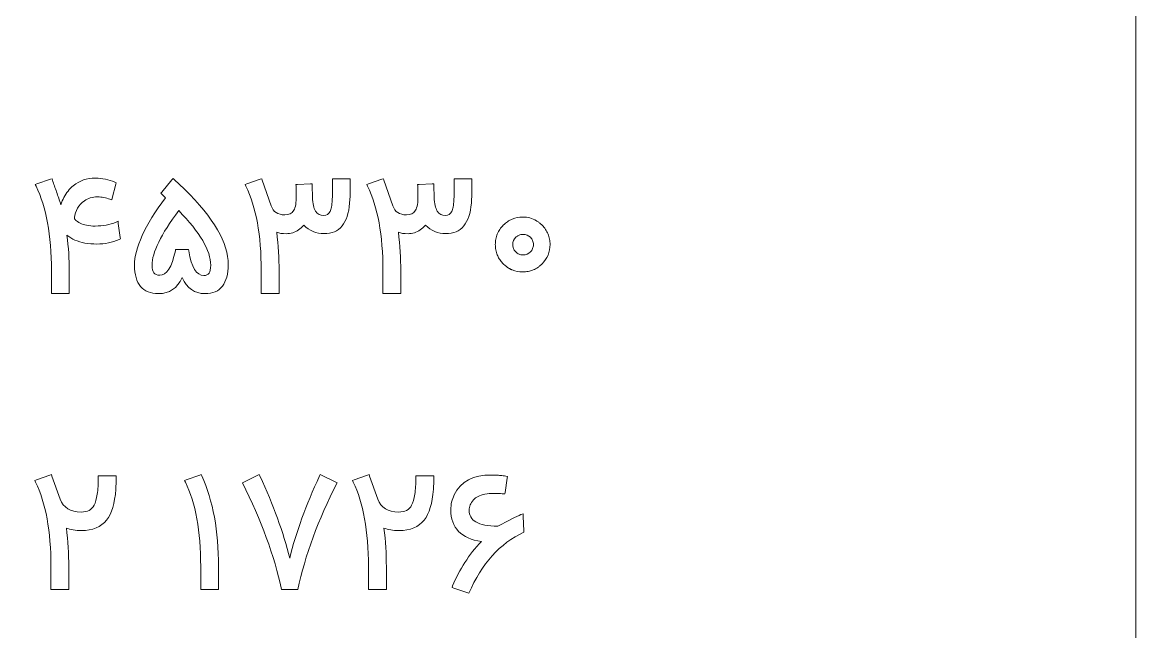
# Model space of a CAD drawing. Header units: millimetres. Extents: x -33 to 258, y -95 to 44.
# Drawn here: x 42.6 to 105.7, y -60.1 to -25.5 of the extents above; entities that cross this region are included whole.
import ezdxf

# ---------------------------------------------------------------- set-up
doc = ezdxf.new("R2010")
doc.units = ezdxf.units.MM
doc.header["$MEASUREMENT"] = 0
doc.layers.add('Layer 1', color=7, linetype='Continuous')

msp = doc.modelspace()

# ---------------------------------------------------------------- linework, layer by layer
at = {"layer": 'Layer 1', "color": 250, "lineweight": 18}
msp.add_open_spline([(-33.0567, -94.6882), (-33.0567, -94.6882), (105.7495, -94.6882), (105.7495, -94.6882), (105.7495, -94.6882), (105.7495, 44.118), (105.7495, 44.118), (105.7495, 44.118), (-33.0567, 44.118), (-33.0567, 44.118), (-33.0567, 44.118), (-33.0567, -94.6882), (-33.0567, -94.6882)], degree=3, knots=[0, 0, 0, 0, 0.25, 0.25, 0.25, 0.5, 0.5, 0.5, 0.75, 0.75, 0.75, 1, 1, 1, 1], dxfattribs=at)
at = {"layer": 'Layer 1', "color": 250, "lineweight": 9}
for points, knots in [([(47.8559, -34.6679), (47.8559, -34.6679), (47.6568, -35.469), (47.6568, -35.469), (47.6568, -35.469), (47.6299, -35.5717), (47.6299, -35.5717), (47.6299, -35.5717), (47.532, -35.5338), (47.532, -35.5338), (47.3045, -35.4421), (47.0675, -35.3947), (46.8241, -35.3947), (46.5287, -35.3947), (46.279, -35.4674), (46.0784, -35.6128), (45.7434, -35.8656), (45.5538, -36.1848), (45.5143, -36.5703), (45.508, -36.6114), (45.5301, -36.6588), (45.5791, -36.7141), (45.6312, -36.7694), (45.7181, -36.8294), (45.8382, -36.8942), (45.9377, -36.9448), (46.0594, -36.9827), (46.2048, -37.0111), (46.3485, -37.038), (46.5144, -37.0522), (46.6993, -37.0522), (46.9094, -37.0522), (47.1133, -37.0332), (47.3108, -36.9969), (47.5083, -36.9606), (47.6979, -36.9037), (47.8796, -36.831), (47.8796, -36.831), (47.9902, -36.7836), (47.9902, -36.7836), (47.9902, -36.7836), (48.0044, -36.9037), (48.0044, -36.9037), (48.0044, -36.9037), (48.1119, -37.7095), (48.1119, -37.7095), (48.1119, -37.7095), (48.1198, -37.779), (48.1198, -37.779), (48.1198, -37.779), (48.0597, -37.8075), (48.0597, -37.8075), (47.6615, -37.9828), (47.2397, -38.0713), (46.7925, -38.0713), (46.5476, -38.0713), (46.3217, -38.0524), (46.1115, -38.016), (45.9045, -37.9781), (45.7149, -37.9228), (45.5427, -37.8485), (45.3721, -37.7711), (45.2204, -37.6779), (45.0877, -37.5657), (45.1777, -38.2609), (45.2236, -38.9403), (45.2236, -39.6071), (45.2236, -39.6071), (45.2236, -40.7969), (45.2236, -40.7969), (45.2236, -40.7969), (45.2236, -40.8901), (45.2236, -40.8901), (45.2236, -40.8901), (45.1303, -40.8901), (45.1303, -40.8901), (45.1303, -40.8901), (44.3008, -40.8901), (44.3008, -40.8901), (44.3008, -40.8901), (44.2092, -40.8901), (44.2092, -40.8901), (44.2092, -40.8901), (44.2092, -40.7969), (44.2092, -40.7969), (44.2092, -40.7969), (44.2092, -39.5945), (44.2092, -39.5945), (44.2092, -37.5689), (43.9184, -35.9699), (43.3386, -34.7928), (43.3386, -34.7928), (43.2928, -34.7011), (43.2928, -34.7011), (43.2928, -34.7011), (43.3891, -34.6632), (43.3891, -34.6632), (43.3891, -34.6632), (44.1539, -34.3946), (44.1539, -34.3946), (44.1539, -34.3946), (44.2408, -34.363), (44.2408, -34.363), (44.2408, -34.363), (44.2692, -34.4515), (44.2692, -34.4515), (44.3435, -34.66), (44.4193, -34.8828), (44.4983, -35.1151), (44.5773, -35.3489), (44.6595, -35.5891), (44.7464, -35.8403), (44.7922, -35.6918), (44.8491, -35.5527), (44.917, -35.4232), (44.985, -35.2936), (45.064, -35.1751), (45.154, -35.0661), (45.2425, -34.9555), (45.3421, -34.8544), (45.4495, -34.7659), (45.8018, -34.472), (46.2206, -34.3266), (46.7088, -34.3298), (47.0943, -34.3298), (47.4593, -34.4072), (47.8053, -34.5621), (47.8053, -34.5621), (47.8748, -34.5937), (47.8748, -34.5937), (47.8748, -34.5937), (47.8559, -34.6679), (47.8559, -34.6679)], [0, 0, 0, 0, 0.0227273, 0.0227273, 0.0227273, 0.0454545, 0.0454545, 0.0454545, 0.0681818, 0.0681818, 0.0681818, 0.0909091, 0.0909091, 0.0909091, 0.1136364, 0.1136364, 0.1136364, 0.1363636, 0.1363636, 0.1363636, 0.1590909, 0.1590909, 0.1590909, 0.1818182, 0.1818182, 0.1818182, 0.2045455, 0.2045455, 0.2045455, 0.2272727, 0.2272727, 0.2272727, 0.25, 0.25, 0.25, 0.2727273, 0.2727273, 0.2727273, 0.2954545, 0.2954545, 0.2954545, 0.3181818, 0.3181818, 0.3181818, 0.3409091, 0.3409091, 0.3409091, 0.3636364, 0.3636364, 0.3636364, 0.3863636, 0.3863636, 0.3863636, 0.4090909, 0.4090909, 0.4090909, 0.4318182, 0.4318182, 0.4318182, 0.4545455, 0.4545455, 0.4545455, 0.4772727, 0.4772727, 0.4772727, 0.5, 0.5, 0.5, 0.5227273, 0.5227273, 0.5227273, 0.5454545, 0.5454545, 0.5454545, 0.5681818, 0.5681818, 0.5681818, 0.5909091, 0.5909091, 0.5909091, 0.6136364, 0.6136364, 0.6136364, 0.6363636, 0.6363636, 0.6363636, 0.6590909, 0.6590909, 0.6590909, 0.6818182, 0.6818182, 0.6818182, 0.7045455, 0.7045455, 0.7045455, 0.7272727, 0.7272727, 0.7272727, 0.75, 0.75, 0.75, 0.7727273, 0.7727273, 0.7727273, 0.7954545, 0.7954545, 0.7954545, 0.8181818, 0.8181818, 0.8181818, 0.8409091, 0.8409091, 0.8409091, 0.8636364, 0.8636364, 0.8636364, 0.8863636, 0.8863636, 0.8863636, 0.9090909, 0.9090909, 0.9090909, 0.9318182, 0.9318182, 0.9318182, 0.9545455, 0.9545455, 0.9545455, 0.9772727, 0.9772727, 0.9772727, 1, 1, 1, 1]), ([(50.2828, -40.8901), (49.8356, -40.8901), (49.4975, -40.7526), (49.2684, -40.4777), (49.0377, -40.2028), (48.9224, -39.8046), (48.9224, -39.2832), (48.9224, -38.3083), (49.5086, -37.0269), (50.681, -35.4421), (50.681, -35.4421), (50.4819, -35.251), (50.4819, -35.251), (50.4819, -35.251), (50.4171, -35.1909), (50.4171, -35.1909), (50.4171, -35.1909), (50.4724, -35.1261), (50.4724, -35.1261), (50.4724, -35.1261), (51.046, -34.423), (51.046, -34.423), (51.046, -34.423), (51.1123, -34.344), (51.1123, -34.344), (51.1123, -34.344), (51.1803, -34.4135), (51.1803, -34.4135), (51.1803, -34.4135), (51.7649, -34.965), (51.7649, -34.965), (53.4271, -36.6003), (54.255, -38.0239), (54.2455, -39.2374), (54.2455, -39.5155), (54.2171, -39.7509), (54.1618, -39.9452), (54.1065, -40.1491), (54.0243, -40.3213), (53.9169, -40.4635), (53.8094, -40.6025), (53.672, -40.71), (53.5045, -40.7827), (53.3386, -40.8538), (53.1458, -40.8901), (52.9262, -40.8901), (52.34, -40.8901), (51.9055, -40.5852), (51.6258, -39.9784), (51.3541, -40.5852), (50.9069, -40.8901), (50.2828, -40.8901)], [0, 0, 0, 0, 0.0588235, 0.0588235, 0.0588235, 0.1176471, 0.1176471, 0.1176471, 0.1764706, 0.1764706, 0.1764706, 0.2352941, 0.2352941, 0.2352941, 0.2941176, 0.2941176, 0.2941176, 0.3529412, 0.3529412, 0.3529412, 0.4117647, 0.4117647, 0.4117647, 0.4705882, 0.4705882, 0.4705882, 0.5294118, 0.5294118, 0.5294118, 0.5882353, 0.5882353, 0.5882353, 0.6470588, 0.6470588, 0.6470588, 0.7058824, 0.7058824, 0.7058824, 0.7647059, 0.7647059, 0.7647059, 0.8235294, 0.8235294, 0.8235294, 0.8823529, 0.8823529, 0.8823529, 0.9411765, 0.9411765, 0.9411765, 1, 1, 1, 1]), ([(56.9948, -37.4045), (57.0848, -38.1535), (57.1307, -38.8882), (57.1307, -39.6071), (57.1307, -39.6071), (57.1307, -40.7969), (57.1307, -40.7969), (57.1307, -40.7969), (57.1307, -40.8901), (57.1307, -40.8901), (57.1307, -40.8901), (57.0374, -40.8901), (57.0374, -40.8901), (57.0374, -40.8901), (56.2079, -40.8901), (56.2079, -40.8901), (56.2079, -40.8901), (56.1163, -40.8901), (56.1163, -40.8901), (56.1163, -40.8901), (56.1163, -40.7969), (56.1163, -40.7969), (56.1163, -40.7969), (56.1163, -39.5945), (56.1163, -39.5945), (56.1163, -37.5689), (55.8255, -35.9699), (55.2457, -34.7928), (55.2457, -34.7928), (55.1999, -34.7011), (55.1999, -34.7011), (55.1999, -34.7011), (55.2962, -34.6632), (55.2962, -34.6632), (55.2962, -34.6632), (56.061, -34.3946), (56.061, -34.3946), (56.061, -34.3946), (56.1479, -34.3677), (56.1479, -34.3677), (56.1479, -34.3677), (56.1763, -34.4515), (56.1763, -34.4515), (56.1763, -34.4515), (56.6851, -35.9083), (56.6851, -35.9083), (56.802, -36.2448), (57.058, -36.4154), (57.4498, -36.4186), (57.6868, -36.4218), (57.8559, -36.3349), (57.9586, -36.1595), (58.0629, -35.9857), (58.1119, -35.7076), (58.1024, -35.3252), (58.1024, -35.3252), (58.0929, -34.7849), (58.0929, -34.7849), (58.0929, -34.7849), (58.0882, -34.6916), (58.0882, -34.6916), (58.0882, -34.6916), (58.1798, -34.6869), (58.1798, -34.6869), (58.1798, -34.6869), (58.9161, -34.6632), (58.9161, -34.6632), (58.9161, -34.6632), (59.0093, -34.6632), (59.0093, -34.6632), (59.0093, -34.6632), (59.0093, -34.7564), (59.0093, -34.7564), (59.0093, -34.7564), (59.0283, -35.4232), (59.0283, -35.4232), (59.0378, -35.7803), (59.0946, -36.041), (59.1989, -36.2053), (59.3064, -36.368), (59.4612, -36.4502), (59.6619, -36.4502), (59.8309, -36.4534), (59.9526, -36.3791), (60.0237, -36.229), (60.0411, -36.1911), (60.0569, -36.1532), (60.0695, -36.1121), (60.0822, -36.0694), (60.0916, -36.0236), (60.1011, -35.973), (60.1169, -35.8877), (60.1248, -35.834), (60.1248, -35.8119), (60.1311, -35.7439), (60.1375, -35.676), (60.1438, -35.608), (60.1469, -35.5433), (60.1501, -35.4801), (60.1533, -35.4184), (60.1564, -35.3568), (60.158, -35.2984), (60.1612, -35.2431), (60.1612, -35.183), (60.1627, -35.1277), (60.1659, -35.0756), (60.1659, -35.0756), (60.1659, -34.4609), (60.1659, -34.4609), (60.1659, -34.4609), (60.1659, -34.3677), (60.1659, -34.3677), (60.1659, -34.3677), (60.2591, -34.3677), (60.2591, -34.3677), (60.2591, -34.3677), (61.0792, -34.3677), (61.0792, -34.3677), (61.0792, -34.3677), (61.1708, -34.3677), (61.1708, -34.3677), (61.1708, -34.3677), (61.1708, -34.4609), (61.1708, -34.4609), (61.1708, -34.4609), (61.1661, -35.0614), (61.1661, -35.0614), (61.1661, -35.2383), (61.155, -35.4674), (61.1345, -35.7518), (61.0871, -36.3191), (60.9433, -36.7504), (60.7015, -37.0459), (60.4582, -37.3398), (60.1217, -37.4867), (59.6903, -37.4835), (59.2305, -37.4804), (58.845, -37.3176), (58.5369, -36.9969), (58.4389, -37.1043), (58.3362, -37.1944), (58.2319, -37.2671), (58.1261, -37.3398), (58.0171, -37.3951), (57.9033, -37.4314), (57.7864, -37.4693), (57.6647, -37.4867), (57.5415, -37.4867), (57.3139, -37.4867), (57.1307, -37.4598), (56.9948, -37.4045)], [0, 0, 0, 0, 0.02, 0.02, 0.02, 0.04, 0.04, 0.04, 0.06, 0.06, 0.06, 0.08, 0.08, 0.08, 0.1, 0.1, 0.1, 0.12, 0.12, 0.12, 0.14, 0.14, 0.14, 0.16, 0.16, 0.16, 0.18, 0.18, 0.18, 0.2, 0.2, 0.2, 0.22, 0.22, 0.22, 0.24, 0.24, 0.24, 0.26, 0.26, 0.26, 0.28, 0.28, 0.28, 0.3, 0.3, 0.3, 0.32, 0.32, 0.32, 0.34, 0.34, 0.34, 0.36, 0.36, 0.36, 0.38, 0.38, 0.38, 0.4, 0.4, 0.4, 0.42, 0.42, 0.42, 0.44, 0.44, 0.44, 0.46, 0.46, 0.46, 0.48, 0.48, 0.48, 0.5, 0.5, 0.5, 0.52, 0.52, 0.52, 0.54, 0.54, 0.54, 0.56, 0.56, 0.56, 0.58, 0.58, 0.58, 0.6, 0.6, 0.6, 0.62, 0.62, 0.62, 0.64, 0.64, 0.64, 0.66, 0.66, 0.66, 0.68, 0.68, 0.68, 0.7, 0.7, 0.7, 0.72, 0.72, 0.72, 0.74, 0.74, 0.74, 0.76, 0.76, 0.76, 0.78, 0.78, 0.78, 0.8, 0.8, 0.8, 0.82, 0.82, 0.82, 0.84, 0.84, 0.84, 0.86, 0.86, 0.86, 0.88, 0.88, 0.88, 0.9, 0.9, 0.9, 0.92, 0.92, 0.92, 0.94, 0.94, 0.94, 0.96, 0.96, 0.96, 0.98, 0.98, 0.98, 1, 1, 1, 1]), ([(63.9011, -37.4045), (63.9911, -38.1535), (64.037, -38.8882), (64.037, -39.6071), (64.037, -39.6071), (64.037, -40.7969), (64.037, -40.7969), (64.037, -40.7969), (64.037, -40.8901), (64.037, -40.8901), (64.037, -40.8901), (63.9437, -40.8901), (63.9437, -40.8901), (63.9437, -40.8901), (63.1142, -40.8901), (63.1142, -40.8901), (63.1142, -40.8901), (63.0226, -40.8901), (63.0226, -40.8901), (63.0226, -40.8901), (63.0226, -40.7969), (63.0226, -40.7969), (63.0226, -40.7969), (63.0226, -39.5945), (63.0226, -39.5945), (63.0226, -37.5689), (62.7318, -35.9699), (62.152, -34.7928), (62.152, -34.7928), (62.1062, -34.7011), (62.1062, -34.7011), (62.1062, -34.7011), (62.2025, -34.6632), (62.2025, -34.6632), (62.2025, -34.6632), (62.9673, -34.3946), (62.9673, -34.3946), (62.9673, -34.3946), (63.0542, -34.3677), (63.0542, -34.3677), (63.0542, -34.3677), (63.0826, -34.4515), (63.0826, -34.4515), (63.0826, -34.4515), (63.5914, -35.9083), (63.5914, -35.9083), (63.7083, -36.2448), (63.9643, -36.4154), (64.3561, -36.4186), (64.5931, -36.4218), (64.7622, -36.3349), (64.8649, -36.1595), (64.9692, -35.9857), (65.0182, -35.7076), (65.0087, -35.3252), (65.0087, -35.3252), (64.9992, -34.7849), (64.9992, -34.7849), (64.9992, -34.7849), (64.9945, -34.6916), (64.9945, -34.6916), (64.9945, -34.6916), (65.0861, -34.6869), (65.0861, -34.6869), (65.0861, -34.6869), (65.8224, -34.6632), (65.8224, -34.6632), (65.8224, -34.6632), (65.9156, -34.6632), (65.9156, -34.6632), (65.9156, -34.6632), (65.9156, -34.7564), (65.9156, -34.7564), (65.9156, -34.7564), (65.9346, -35.4232), (65.9346, -35.4232), (65.9441, -35.7803), (66.0009, -36.041), (66.1052, -36.2053), (66.2127, -36.368), (66.3675, -36.4502), (66.5682, -36.4502), (66.7372, -36.4534), (66.8589, -36.3791), (66.93, -36.229), (66.9474, -36.1911), (66.9632, -36.1532), (66.9758, -36.1121), (66.9885, -36.0694), (66.9979, -36.0236), (67.0074, -35.973), (67.0232, -35.8877), (67.0311, -35.834), (67.0311, -35.8119), (67.0374, -35.7439), (67.0438, -35.676), (67.0501, -35.608), (67.0532, -35.5433), (67.0564, -35.4801), (67.0596, -35.4184), (67.0627, -35.3568), (67.0643, -35.2984), (67.0675, -35.2431), (67.0675, -35.183), (67.069, -35.1277), (67.0722, -35.0756), (67.0722, -35.0756), (67.0722, -34.4609), (67.0722, -34.4609), (67.0722, -34.4609), (67.0722, -34.3677), (67.0722, -34.3677), (67.0722, -34.3677), (67.1654, -34.3677), (67.1654, -34.3677), (67.1654, -34.3677), (67.9855, -34.3677), (67.9855, -34.3677), (67.9855, -34.3677), (68.0771, -34.3677), (68.0771, -34.3677), (68.0771, -34.3677), (68.0771, -34.4609), (68.0771, -34.4609), (68.0771, -34.4609), (68.0724, -35.0614), (68.0724, -35.0614), (68.0724, -35.2383), (68.0613, -35.4674), (68.0408, -35.7518), (67.9934, -36.3191), (67.8496, -36.7504), (67.6078, -37.0459), (67.3645, -37.3398), (67.028, -37.4867), (66.5966, -37.4835), (66.1368, -37.4804), (65.7513, -37.3176), (65.4432, -36.9969), (65.3452, -37.1043), (65.2425, -37.1944), (65.1382, -37.2671), (65.0324, -37.3398), (64.9234, -37.3951), (64.8096, -37.4314), (64.6927, -37.4693), (64.571, -37.4867), (64.4478, -37.4867), (64.2202, -37.4867), (64.037, -37.4598), (63.9011, -37.4045)], [0, 0, 0, 0, 0.02, 0.02, 0.02, 0.04, 0.04, 0.04, 0.06, 0.06, 0.06, 0.08, 0.08, 0.08, 0.1, 0.1, 0.1, 0.12, 0.12, 0.12, 0.14, 0.14, 0.14, 0.16, 0.16, 0.16, 0.18, 0.18, 0.18, 0.2, 0.2, 0.2, 0.22, 0.22, 0.22, 0.24, 0.24, 0.24, 0.26, 0.26, 0.26, 0.28, 0.28, 0.28, 0.3, 0.3, 0.3, 0.32, 0.32, 0.32, 0.34, 0.34, 0.34, 0.36, 0.36, 0.36, 0.38, 0.38, 0.38, 0.4, 0.4, 0.4, 0.42, 0.42, 0.42, 0.44, 0.44, 0.44, 0.46, 0.46, 0.46, 0.48, 0.48, 0.48, 0.5, 0.5, 0.5, 0.52, 0.52, 0.52, 0.54, 0.54, 0.54, 0.56, 0.56, 0.56, 0.58, 0.58, 0.58, 0.6, 0.6, 0.6, 0.62, 0.62, 0.62, 0.64, 0.64, 0.64, 0.66, 0.66, 0.66, 0.68, 0.68, 0.68, 0.7, 0.7, 0.7, 0.72, 0.72, 0.72, 0.74, 0.74, 0.74, 0.76, 0.76, 0.76, 0.78, 0.78, 0.78, 0.8, 0.8, 0.8, 0.82, 0.82, 0.82, 0.84, 0.84, 0.84, 0.86, 0.86, 0.86, 0.88, 0.88, 0.88, 0.9, 0.9, 0.9, 0.92, 0.92, 0.92, 0.94, 0.94, 0.94, 0.96, 0.96, 0.96, 0.98, 0.98, 0.98, 1, 1, 1, 1]), ([(49.9178, -39.2832), (49.9178, -39.4839), (49.9526, -39.6277), (50.0237, -39.7146), (50.0948, -39.7999), (50.2038, -39.8441), (50.3523, -39.8441), (50.7505, -39.8441), (51.0475, -39.3827), (51.2419, -38.46), (51.2419, -38.46), (51.2593, -38.3857), (51.2593, -38.3857), (51.2593, -38.3857), (51.3335, -38.3857), (51.3335, -38.3857), (51.3335, -38.3857), (51.9071, -38.3905), (51.9071, -38.3905), (51.9071, -38.3905), (51.9861, -38.3905), (51.9861, -38.3905), (51.9861, -38.3905), (52.0003, -38.4647), (52.0003, -38.4647), (52.1583, -39.3954), (52.4427, -39.8615), (52.8567, -39.8615), (52.9894, -39.8615), (53.0889, -39.8173), (53.1537, -39.7272), (53.2185, -39.6387), (53.2501, -39.4886), (53.2501, -39.2785), (53.2501, -38.4489), (52.6434, -37.4156), (51.4315, -36.1769), (50.4218, -37.5262), (49.9178, -38.5611), (49.9178, -39.2832)], [0, 0, 0, 0, 0.0769231, 0.0769231, 0.0769231, 0.1538462, 0.1538462, 0.1538462, 0.2307692, 0.2307692, 0.2307692, 0.3076923, 0.3076923, 0.3076923, 0.3846154, 0.3846154, 0.3846154, 0.4615385, 0.4615385, 0.4615385, 0.5384615, 0.5384615, 0.5384615, 0.6153846, 0.6153846, 0.6153846, 0.6923077, 0.6923077, 0.6923077, 0.7692308, 0.7692308, 0.7692308, 0.8461538, 0.8461538, 0.8461538, 0.9230769, 0.9230769, 0.9230769, 1, 1, 1, 1]), ([(69.6587, -37.2418), (69.7156, -37.1581), (69.7819, -37.0791), (69.8562, -37.0032), (69.932, -36.929), (70.0126, -36.8626), (70.0948, -36.8041), (70.1785, -36.7473), (70.267, -36.6983), (70.3586, -36.6588), (70.5451, -36.5813), (70.7426, -36.5434), (70.9559, -36.5434), (71.0981, -36.5434), (71.234, -36.5608), (71.362, -36.594), (71.4899, -36.6287), (71.6116, -36.6809), (71.7301, -36.752), (71.7506, -36.7631), (71.7728, -36.7773), (71.7965, -36.7931), (71.8202, -36.8089), (71.8423, -36.8247), (71.8628, -36.8389), (71.885, -36.8547), (71.9071, -36.8721), (71.9292, -36.891), (71.9497, -36.9084), (71.9703, -36.9274), (71.9908, -36.9463), (72.0114, -36.9637), (72.0319, -36.9827), (72.054, -37.0016), (72.2041, -37.1565), (72.3195, -37.324), (72.3953, -37.5057), (72.4332, -37.5989), (72.4617, -37.6937), (72.4822, -37.7932), (72.5012, -37.8912), (72.5122, -37.9955), (72.5122, -38.1029), (72.5122, -38.5295), (72.359, -38.8945), (72.054, -39.201), (72.0161, -39.2374), (71.9782, -39.2721), (71.9371, -39.3069), (71.8976, -39.3401), (71.8565, -39.3717), (71.8123, -39.3985), (71.7301, -39.4554), (71.6416, -39.5012), (71.5484, -39.5408), (71.4568, -39.5787), (71.3604, -39.6071), (71.2624, -39.6261), (71.1629, -39.645), (71.0618, -39.6545), (70.9559, -39.6545), (70.7426, -39.6545), (70.5451, -39.6166), (70.3586, -39.5423), (70.3444, -39.536), (70.3286, -39.5297), (70.3128, -39.5218), (70.297, -39.5139), (70.2828, -39.506), (70.2686, -39.4981), (70.2544, -39.4918), (70.2401, -39.4839), (70.2243, -39.476), (70.2101, -39.4681), (70.1959, -39.4617), (70.1833, -39.4554), (70.1248, -39.4207), (70.0679, -39.3827), (70.0142, -39.3385), (69.9605, -39.2958), (69.9068, -39.25), (69.8546, -39.201), (69.8262, -39.1694), (69.7993, -39.1378), (69.7709, -39.1047), (69.744, -39.0731), (69.7171, -39.0399), (69.6919, -39.0083), (69.6682, -38.9751), (69.6445, -38.9419), (69.6239, -38.9087), (69.6018, -38.874), (69.5813, -38.8392), (69.5623, -38.8045), (69.5449, -38.7697), (69.5275, -38.7334), (69.5117, -38.6954), (69.4754, -38.6038), (69.447, -38.5074), (69.428, -38.4094), (69.4106, -38.3099), (69.4011, -38.2072), (69.4011, -38.1013), (69.4011, -37.9939), (69.4106, -37.8912), (69.428, -37.7932), (69.447, -37.6937), (69.4754, -37.5989), (69.5149, -37.5057), (69.5528, -37.414), (69.6002, -37.3255), (69.6587, -37.2418)], [0, 0, 0, 0, 0.027027, 0.027027, 0.027027, 0.0540541, 0.0540541, 0.0540541, 0.0810811, 0.0810811, 0.0810811, 0.1081081, 0.1081081, 0.1081081, 0.1351351, 0.1351351, 0.1351351, 0.1621622, 0.1621622, 0.1621622, 0.1891892, 0.1891892, 0.1891892, 0.2162162, 0.2162162, 0.2162162, 0.2432432, 0.2432432, 0.2432432, 0.2702703, 0.2702703, 0.2702703, 0.2972973, 0.2972973, 0.2972973, 0.3243243, 0.3243243, 0.3243243, 0.3513514, 0.3513514, 0.3513514, 0.3783784, 0.3783784, 0.3783784, 0.4054054, 0.4054054, 0.4054054, 0.4324324, 0.4324324, 0.4324324, 0.4594595, 0.4594595, 0.4594595, 0.4864865, 0.4864865, 0.4864865, 0.5135135, 0.5135135, 0.5135135, 0.5405405, 0.5405405, 0.5405405, 0.5675676, 0.5675676, 0.5675676, 0.5945946, 0.5945946, 0.5945946, 0.6216216, 0.6216216, 0.6216216, 0.6486486, 0.6486486, 0.6486486, 0.6756757, 0.6756757, 0.6756757, 0.7027027, 0.7027027, 0.7027027, 0.7297297, 0.7297297, 0.7297297, 0.7567568, 0.7567568, 0.7567568, 0.7837838, 0.7837838, 0.7837838, 0.8108108, 0.8108108, 0.8108108, 0.8378378, 0.8378378, 0.8378378, 0.8648649, 0.8648649, 0.8648649, 0.8918919, 0.8918919, 0.8918919, 0.9189189, 0.9189189, 0.9189189, 0.9459459, 0.9459459, 0.9459459, 0.972973, 0.972973, 0.972973, 1, 1, 1, 1]), ([(70.3918, -38.1077), (70.3918, -38.1393), (70.3934, -38.1693), (70.3981, -38.2009), (70.4029, -38.2309), (70.4108, -38.2609), (70.4187, -38.2909), (70.4282, -38.3194), (70.4392, -38.3478), (70.4519, -38.3747), (70.4645, -38.4), (70.4787, -38.4252), (70.4977, -38.4474), (70.5166, -38.4711), (70.5372, -38.4948), (70.5577, -38.52), (70.5893, -38.5469), (70.6193, -38.5722), (70.6509, -38.5943), (70.681, -38.6149), (70.7141, -38.6322), (70.7473, -38.6449), (70.8184, -38.6733), (70.8959, -38.6875), (70.9796, -38.6907), (71.1423, -38.6875), (71.2814, -38.6307), (71.3967, -38.52), (71.452, -38.4647), (71.4931, -38.4015), (71.5215, -38.3304), (71.5358, -38.2957), (71.5468, -38.2609), (71.5531, -38.223), (71.5595, -38.1867), (71.5626, -38.1472), (71.5626, -38.1077), (71.5626, -38.0239), (71.5484, -37.9481), (71.5215, -37.8801), (71.5089, -37.847), (71.4915, -37.8154), (71.4694, -37.7838), (71.4489, -37.7537), (71.4236, -37.7221), (71.3967, -37.6905), (71.2814, -37.5799), (71.1408, -37.5246), (70.9749, -37.5246), (70.9354, -37.5246), (70.8959, -37.5278), (70.8564, -37.5357), (70.8184, -37.5436), (70.7821, -37.5531), (70.7473, -37.5657), (70.7268, -37.5752), (70.7047, -37.5862), (70.6825, -37.5989), (70.662, -37.6115), (70.6415, -37.6242), (70.6209, -37.64), (70.6004, -37.6558), (70.5798, -37.6732), (70.5577, -37.6905), (70.4471, -37.8059), (70.3918, -37.9449), (70.3918, -38.1077)], [0, 0, 0, 0, 0.0454545, 0.0454545, 0.0454545, 0.0909091, 0.0909091, 0.0909091, 0.1363636, 0.1363636, 0.1363636, 0.1818182, 0.1818182, 0.1818182, 0.2272727, 0.2272727, 0.2272727, 0.2727273, 0.2727273, 0.2727273, 0.3181818, 0.3181818, 0.3181818, 0.3636364, 0.3636364, 0.3636364, 0.4090909, 0.4090909, 0.4090909, 0.4545455, 0.4545455, 0.4545455, 0.5, 0.5, 0.5, 0.5454545, 0.5454545, 0.5454545, 0.5909091, 0.5909091, 0.5909091, 0.6363636, 0.6363636, 0.6363636, 0.6818182, 0.6818182, 0.6818182, 0.7272727, 0.7272727, 0.7272727, 0.7727273, 0.7727273, 0.7727273, 0.8181818, 0.8181818, 0.8181818, 0.8636364, 0.8636364, 0.8636364, 0.9090909, 0.9090909, 0.9090909, 0.9545455, 0.9545455, 0.9545455, 1, 1, 1, 1]), ([(44.7116, -52.5523), (44.8838, -53.0421), (45.2772, -53.2886), (45.8919, -53.2886), (46.249, -53.2886), (46.4954, -53.1606), (46.6282, -52.9031), (46.704, -52.7498), (46.7656, -52.5413), (46.8083, -52.279), (46.8478, -52.0135), (46.8683, -51.6975), (46.8683, -51.3294), (46.8683, -51.3294), (46.8683, -51.2377), (46.8683, -51.2377), (46.8683, -51.2377), (46.9616, -51.2377), (46.9616, -51.2377), (46.9616, -51.2377), (47.7942, -51.2425), (47.7942, -51.2425), (47.7942, -51.2425), (47.8875, -51.2425), (47.8875, -51.2425), (47.8875, -51.2425), (47.8875, -51.3341), (47.8875, -51.3341), (47.8843, -51.5695), (47.8764, -51.7876), (47.8638, -51.9914), (47.8021, -52.8004), (47.6283, -53.3834), (47.3408, -53.7421), (47.0232, -54.1434), (46.546, -54.3425), (45.9108, -54.3394), (45.568, -54.3394), (45.2835, -54.2904), (45.0576, -54.1956), (45.1477, -54.9303), (45.1935, -55.6666), (45.1935, -56.4029), (45.1935, -56.4029), (45.1935, -57.5927), (45.1935, -57.5927), (45.1935, -57.5927), (45.1935, -57.6859), (45.1935, -57.6859), (45.1935, -57.6859), (45.1003, -57.6859), (45.1003, -57.6859), (45.1003, -57.6859), (44.2707, -57.6859), (44.2707, -57.6859), (44.2707, -57.6859), (44.1791, -57.6859), (44.1791, -57.6859), (44.1791, -57.6859), (44.1791, -57.5927), (44.1791, -57.5927), (44.1791, -57.5927), (44.1791, -56.3903), (44.1791, -56.3903), (44.1791, -54.3646), (43.8884, -52.7656), (43.3085, -51.5885), (43.3085, -51.5885), (43.2627, -51.4968), (43.2627, -51.4968), (43.2627, -51.4968), (43.359, -51.4589), (43.359, -51.4589), (43.359, -51.4589), (44.1238, -51.1903), (44.1238, -51.1903), (44.1238, -51.1903), (44.2107, -51.1635), (44.2107, -51.1635), (44.2107, -51.1635), (44.2391, -51.2472), (44.2391, -51.2472), (44.2391, -51.2472), (44.7116, -52.5523), (44.7116, -52.5523)], [0, 0, 0, 0, 0.0357143, 0.0357143, 0.0357143, 0.0714286, 0.0714286, 0.0714286, 0.1071429, 0.1071429, 0.1071429, 0.1428571, 0.1428571, 0.1428571, 0.1785714, 0.1785714, 0.1785714, 0.2142857, 0.2142857, 0.2142857, 0.25, 0.25, 0.25, 0.2857143, 0.2857143, 0.2857143, 0.3214286, 0.3214286, 0.3214286, 0.3571429, 0.3571429, 0.3571429, 0.3928571, 0.3928571, 0.3928571, 0.4285714, 0.4285714, 0.4285714, 0.4642857, 0.4642857, 0.4642857, 0.5, 0.5, 0.5, 0.5357143, 0.5357143, 0.5357143, 0.5714286, 0.5714286, 0.5714286, 0.6071429, 0.6071429, 0.6071429, 0.6428571, 0.6428571, 0.6428571, 0.6785714, 0.6785714, 0.6785714, 0.7142857, 0.7142857, 0.7142857, 0.75, 0.75, 0.75, 0.7857143, 0.7857143, 0.7857143, 0.8214286, 0.8214286, 0.8214286, 0.8571429, 0.8571429, 0.8571429, 0.8928571, 0.8928571, 0.8928571, 0.9285714, 0.9285714, 0.9285714, 0.9642857, 0.9642857, 0.9642857, 1, 1, 1, 1]), ([(52.7407, -51.2425), (53.3759, -52.6376), (53.6951, -54.3567), (53.6951, -56.4029), (53.6951, -56.4029), (53.6951, -57.5927), (53.6951, -57.5927), (53.6951, -57.5927), (53.6951, -57.6859), (53.6951, -57.6859), (53.6951, -57.6859), (53.6019, -57.6859), (53.6019, -57.6859), (53.6019, -57.6859), (52.7723, -57.6859), (52.7723, -57.6859), (52.7723, -57.6859), (52.6807, -57.6859), (52.6807, -57.6859), (52.6807, -57.6859), (52.6807, -57.5927), (52.6807, -57.5927), (52.6807, -57.5927), (52.6807, -56.3903), (52.6807, -56.3903), (52.6807, -54.3646), (52.39, -52.7656), (51.8101, -51.5885), (51.8101, -51.5885), (51.7643, -51.4968), (51.7643, -51.4968), (51.7643, -51.4968), (51.8606, -51.4589), (51.8606, -51.4589), (51.8606, -51.4589), (52.6254, -51.1903), (52.6254, -51.1903), (52.6254, -51.1903), (52.7044, -51.1635), (52.7044, -51.1635), (52.7044, -51.1635), (52.7407, -51.2425), (52.7407, -51.2425)], [0, 0, 0, 0, 0.0714286, 0.0714286, 0.0714286, 0.1428571, 0.1428571, 0.1428571, 0.2142857, 0.2142857, 0.2142857, 0.2857143, 0.2857143, 0.2857143, 0.3571429, 0.3571429, 0.3571429, 0.4285714, 0.4285714, 0.4285714, 0.5, 0.5, 0.5, 0.5714286, 0.5714286, 0.5714286, 0.6428571, 0.6428571, 0.6428571, 0.7142857, 0.7142857, 0.7142857, 0.7857143, 0.7857143, 0.7857143, 0.8571429, 0.8571429, 0.8571429, 0.9285714, 0.9285714, 0.9285714, 1, 1, 1, 1]), ([(60.4166, -51.6359), (59.3453, -53.7374), (58.6043, -55.7535), (58.1935, -57.6859), (58.1935, -57.6859), (57.2723, -57.6859), (57.2723, -57.6859), (56.8536, -55.7788), (56.1141, -53.7611), (55.0555, -51.6359), (55.0555, -51.6359), (56.0004, -51.154), (56.0004, -51.154), (56.0004, -51.154), (56.0414, -51.2425), (56.0414, -51.2425), (56.8093, -52.8904), (57.3734, -54.4468), (57.7305, -55.9131), (58.0923, -54.4436), (58.6564, -52.8873), (59.4259, -51.2425), (59.4259, -51.2425), (59.467, -51.154), (59.467, -51.154), (59.467, -51.154), (60.4166, -51.6359), (60.4166, -51.6359)], [0, 0, 0, 0, 0.1111111, 0.1111111, 0.1111111, 0.2222222, 0.2222222, 0.2222222, 0.3333333, 0.3333333, 0.3333333, 0.4444444, 0.4444444, 0.4444444, 0.5555556, 0.5555556, 0.5555556, 0.6666667, 0.6666667, 0.6666667, 0.7777778, 0.7777778, 0.7777778, 0.8888889, 0.8888889, 0.8888889, 1, 1, 1, 1]), ([(62.7362, -52.5523), (62.9084, -53.0421), (63.3018, -53.2886), (63.9165, -53.2886), (64.2736, -53.2886), (64.52, -53.1606), (64.6528, -52.9031), (64.7286, -52.7498), (64.7902, -52.5413), (64.8329, -52.279), (64.8724, -52.0135), (64.8929, -51.6975), (64.8929, -51.3294), (64.8929, -51.3294), (64.8929, -51.2377), (64.8929, -51.2377), (64.8929, -51.2377), (64.9862, -51.2377), (64.9862, -51.2377), (64.9862, -51.2377), (65.8188, -51.2425), (65.8188, -51.2425), (65.8188, -51.2425), (65.9121, -51.2425), (65.9121, -51.2425), (65.9121, -51.2425), (65.9121, -51.3341), (65.9121, -51.3341), (65.9089, -51.5695), (65.901, -51.7876), (65.8884, -51.9914), (65.8267, -52.8004), (65.6529, -53.3834), (65.3654, -53.7421), (65.0478, -54.1434), (64.5706, -54.3425), (63.9354, -54.3394), (63.5926, -54.3394), (63.3081, -54.2904), (63.0822, -54.1956), (63.1723, -54.9303), (63.2181, -55.6666), (63.2181, -56.4029), (63.2181, -56.4029), (63.2181, -57.5927), (63.2181, -57.5927), (63.2181, -57.5927), (63.2181, -57.6859), (63.2181, -57.6859), (63.2181, -57.6859), (63.1249, -57.6859), (63.1249, -57.6859), (63.1249, -57.6859), (62.2953, -57.6859), (62.2953, -57.6859), (62.2953, -57.6859), (62.2037, -57.6859), (62.2037, -57.6859), (62.2037, -57.6859), (62.2037, -57.5927), (62.2037, -57.5927), (62.2037, -57.5927), (62.2037, -56.3903), (62.2037, -56.3903), (62.2037, -54.3646), (61.913, -52.7656), (61.3331, -51.5885), (61.3331, -51.5885), (61.2873, -51.4968), (61.2873, -51.4968), (61.2873, -51.4968), (61.3836, -51.4589), (61.3836, -51.4589), (61.3836, -51.4589), (62.1484, -51.1903), (62.1484, -51.1903), (62.1484, -51.1903), (62.2353, -51.1635), (62.2353, -51.1635), (62.2353, -51.1635), (62.2637, -51.2472), (62.2637, -51.2472), (62.2637, -51.2472), (62.7362, -52.5523), (62.7362, -52.5523)], [0, 0, 0, 0, 0.0357143, 0.0357143, 0.0357143, 0.0714286, 0.0714286, 0.0714286, 0.1071429, 0.1071429, 0.1071429, 0.1428571, 0.1428571, 0.1428571, 0.1785714, 0.1785714, 0.1785714, 0.2142857, 0.2142857, 0.2142857, 0.25, 0.25, 0.25, 0.2857143, 0.2857143, 0.2857143, 0.3214286, 0.3214286, 0.3214286, 0.3571429, 0.3571429, 0.3571429, 0.3928571, 0.3928571, 0.3928571, 0.4285714, 0.4285714, 0.4285714, 0.4642857, 0.4642857, 0.4642857, 0.5, 0.5, 0.5, 0.5357143, 0.5357143, 0.5357143, 0.5714286, 0.5714286, 0.5714286, 0.6071429, 0.6071429, 0.6071429, 0.6428571, 0.6428571, 0.6428571, 0.6785714, 0.6785714, 0.6785714, 0.7142857, 0.7142857, 0.7142857, 0.75, 0.75, 0.75, 0.7857143, 0.7857143, 0.7857143, 0.8214286, 0.8214286, 0.8214286, 0.8571429, 0.8571429, 0.8571429, 0.8928571, 0.8928571, 0.8928571, 0.9285714, 0.9285714, 0.9285714, 0.9642857, 0.9642857, 0.9642857, 1, 1, 1, 1]), ([(69.8543, -52.2553), (69.8148, -52.2521), (69.7595, -52.2474), (69.6884, -52.2426), (69.6331, -52.2395), (69.5731, -52.2363), (69.5114, -52.2331), (69.453, -52.2331), (69.3929, -52.2331), (69.3313, -52.2331), (69.1401, -52.2331), (68.9679, -52.2458), (68.8131, -52.2742), (68.6614, -52.3058), (68.5318, -52.3469), (68.4244, -52.3991), (68.3169, -52.4544), (68.2269, -52.5223), (68.1558, -52.6029), (68.0752, -52.6961), (68.0151, -52.7893), (67.9756, -52.8857), (67.9345, -52.9805), (67.9156, -53.0816), (67.9156, -53.1859), (67.9156, -53.3344), (67.9456, -53.4624), (68.0072, -53.5699), (68.072, -53.6821), (68.17, -53.7753), (68.2995, -53.8527), (68.4323, -53.9301), (68.6013, -53.9886), (68.8083, -54.0281), (69.0185, -54.0692), (69.2634, -54.0897), (69.5446, -54.0929), (70.164, -53.7579), (70.6001, -53.5383), (70.8497, -53.4356), (70.8497, -53.4356), (70.9746, -53.385), (70.9746, -53.385), (70.9746, -53.385), (70.9793, -53.5146), (70.9793, -53.5146), (70.9793, -53.5146), (71.0172, -54.3804), (71.0172, -54.3804), (71.0172, -54.3804), (71.0172, -54.4405), (71.0172, -54.4405), (69.6615, -55.0678), (68.625, -56.218), (67.9061, -57.8945), (67.9061, -57.8945), (67.0402, -57.6069), (67.0402, -57.6069), (67.0402, -57.6069), (66.947, -57.5753), (66.947, -57.5753), (66.947, -57.5753), (66.9802, -57.4821), (66.9802, -57.4821), (67.3594, -56.5467), (67.9029, -55.7061), (68.6092, -54.9587), (68.0388, -54.8781), (67.6059, -54.687), (67.3136, -54.3852), (67.0197, -54.0834), (66.8743, -53.6757), (66.8775, -53.1638), (66.8775, -52.8573), (66.9391, -52.576), (67.0639, -52.32), (67.4495, -51.549), (68.1558, -51.1714), (69.1828, -51.1872), (69.2665, -51.1872), (69.3534, -51.1887), (69.4435, -51.1903), (69.5288, -51.1966), (69.6189, -51.2045), (69.7105, -51.214), (69.7974, -51.2235), (69.8922, -51.2361), (69.9934, -51.2519), (69.9934, -51.2519), (70.0866, -51.2646), (70.0866, -51.2646), (70.0866, -51.2646), (70.0724, -51.3578), (70.0724, -51.3578), (70.0724, -51.3578), (69.9523, -52.1763), (69.9523, -52.1763), (69.9523, -52.1763), (69.9428, -52.2647), (69.9428, -52.2647), (69.9428, -52.2647), (69.8543, -52.2553), (69.8543, -52.2553)], [0, 0, 0, 0, 0.0294118, 0.0294118, 0.0294118, 0.0588235, 0.0588235, 0.0588235, 0.0882353, 0.0882353, 0.0882353, 0.1176471, 0.1176471, 0.1176471, 0.1470588, 0.1470588, 0.1470588, 0.1764706, 0.1764706, 0.1764706, 0.2058824, 0.2058824, 0.2058824, 0.2352941, 0.2352941, 0.2352941, 0.2647059, 0.2647059, 0.2647059, 0.2941176, 0.2941176, 0.2941176, 0.3235294, 0.3235294, 0.3235294, 0.3529412, 0.3529412, 0.3529412, 0.3823529, 0.3823529, 0.3823529, 0.4117647, 0.4117647, 0.4117647, 0.4411765, 0.4411765, 0.4411765, 0.4705882, 0.4705882, 0.4705882, 0.5, 0.5, 0.5, 0.5294118, 0.5294118, 0.5294118, 0.5588235, 0.5588235, 0.5588235, 0.5882353, 0.5882353, 0.5882353, 0.6176471, 0.6176471, 0.6176471, 0.6470588, 0.6470588, 0.6470588, 0.6764706, 0.6764706, 0.6764706, 0.7058824, 0.7058824, 0.7058824, 0.7352941, 0.7352941, 0.7352941, 0.7647059, 0.7647059, 0.7647059, 0.7941176, 0.7941176, 0.7941176, 0.8235294, 0.8235294, 0.8235294, 0.8529412, 0.8529412, 0.8529412, 0.8823529, 0.8823529, 0.8823529, 0.9117647, 0.9117647, 0.9117647, 0.9411765, 0.9411765, 0.9411765, 0.9705882, 0.9705882, 0.9705882, 1, 1, 1, 1])]:
    msp.add_open_spline(points, degree=3, knots=knots, dxfattribs=at)

doc.saveas('drawing.dxf')
